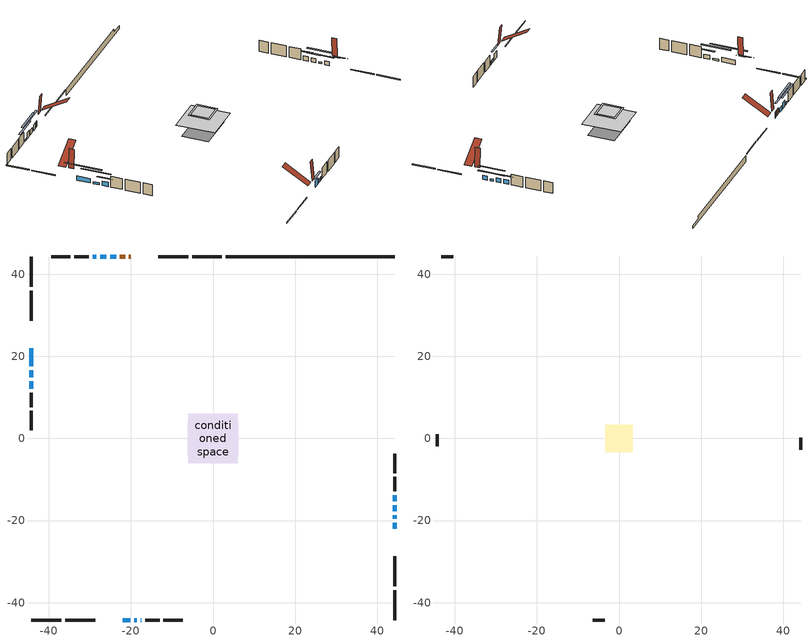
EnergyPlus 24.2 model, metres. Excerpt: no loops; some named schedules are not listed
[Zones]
conditioned space
 floor adiabatic (AdiabaticFloorConstruction): -6.06,-6.06 -6.06,6.06 6.06,6.06 6.06,-6.06 z1.8
 floor foundation (Slab1 construction): -6.13,-4.16 -6.13,4.16 6.13,4.16 6.13,-4.16 z-1.55
 wall outside (RimJoist1 construction): 2.14,44.22 -5.1,44.22 / -44.22,-44.22 -36.97,-44.22 / -44.22,44.22 -44.22,36.97 / 44.22,-44.22 44.22,-36.97 z0.58:0.88
 wall outside (RimJoist2 construction): -6.03,44.22 -13.39,44.22 / -36.04,-44.22 -28.68,-44.22 / -44.22,36.04 -44.22,28.68 / 44.22,-36.04 44.22,-28.68 z0.58:0.88
 wall outside (AdiabaticWallConstruction 1): -20.07,44.22 -20.5,44.22 / -21.43,44.22 -22.67,44.22 z0.58:2.61
 wall outside (AdiabaticWallConstruction): 44.22,-22.01 44.22,-20.48 / -44.22,13.99 -44.22,12.1 / 44.22,-17.74 44.22,-16.21 z0.58:1.95; -23.6,44.22 -25.07,44.22 / -44.22,22.01 -44.22,17.62 / 44.22,-15.29 44.22,-13.82 z0.58:2.04; -25.99,44.22 -27.52,44.22 z0.58:2.61; -22.01,-44.22 -20.16,-44.22 z0.58:2.8; 44.22,-19.55 44.22,-18.67 / -28.44,44.22 -29.33,44.22 / -44.22,16.69 -44.22,14.92 z0.58:1.19; -19.24,-44.22 -18.57,-44.22 / -17.64,-44.22 -17.45,-44.22 z0.58:1.8
 wall outside (Wall1 construction): -30.26,44.22 -33.79,44.22 / -16.52,-44.22 -12.99,-44.22 / -44.22,11.17 -44.22,7.64 / 44.22,-12.89 44.22,-9.36 z0.58:4.24
 wall outside (Wall2 construction): -34.72,44.22 -39.43,44.22 / -12.06,-44.22 -7.35,-44.22 / -44.22,6.71 -44.22,2 / 44.22,-8.43 44.22,-3.72 z0.58:4.24
 wall foundation (FoundationWall1 construction): 3.07,44.22,-1.55 3.07,44.22,0.58 40.11,44.22,0.58 40.11,44.22,-0.56 44.22,44.22,-0.56 44.22,44.22,-1.55
 window (WindowConstruction): 44.22,-22 44.22,-20.48 z0.58:1.95
 window (WindowConstruction 4): -23.6,44.22 -25.06,44.22 z0.58:2.04
 window (WindowConstruction 5): -25.99,44.22 -27.52,44.22 z0.58:2.61
 window (WindowConstruction 6): -44.22,22 -44.22,17.62 z0.58:2.04
 window (WindowConstruction 7): -22,-44.22 -20.16,-44.22 z0.58:2.8
 window (WindowConstruction 10): 44.22,-19.55 44.22,-18.67 z0.58:1.19
 window (WindowConstruction 11): -28.45,44.22 -29.33,44.22 z0.58:1.19
 window (WindowConstruction 12): -44.22,16.69 -44.22,14.92 z0.58:1.19
 window (WindowConstruction 1): -44.22,13.99 -44.22,12.1 z0.58:1.95
 window (WindowConstruction 8): -19.23,-44.22 -18.57,-44.22 z0.58:1.8
 window (WindowConstruction 9): -17.64,-44.22 -17.45,-44.22 z0.58:1.8
 window (WindowConstruction 2): 44.22,-17.74 44.22,-16.21 z0.58:1.95
 window (WindowConstruction 3): 44.22,-15.29 44.22,-13.82 z0.58:2.04
 door (Door): -20.07,44.22 -20.5,44.22 z0.58:2.61
 door (Door 1): -21.43,44.22 -22.67,44.22 z0.58:2.61
 ceiling adiabatic (AdiabaticFloorConstruction): 6.06,-6.06 6.06,6.06 -6.06,6.06 -6.06,-6.06 z1.8
 roof outside (Roof3 construction): -19.14,44.22,4.24 -19.14,43.7,10.46 -17.58,43.7,10.46 -17.58,44.22,4.24; -22.93,-44.22,4.24 -22.93,-43.7,10.46 -24.5,-43.7,10.46 -24.5,-44.22,4.24; -44.22,22.93,4.24 -43.7,22.93,10.46 -43.7,24.5,10.46 -44.22,24.5,4.24; 44.22,-22.93,4.24 43.7,-22.93,10.46 43.7,-24.5,10.46 44.22,-24.5,4.24
attic - vented
 floor to conditioned space (Floor1 construction Reversed): -2.77,-2.77 -2.77,2.77 2.77,2.77 2.77,-2.77 z4.24
 floor to conditioned space (Floor2 construction Reversed): -3.33,-3.33 -3.33,3.33 3.33,3.33 3.33,-3.33 z4.24
 wall outside (Wall3 construction): -40.36,44.22 -43.29,44.22 / -6.42,-44.22 -3.49,-44.22 / -44.22,1.07 -44.22,-1.86 / 44.22,-2.79 44.22,0.14 z0.58:4.24
 roof outside (Roof1 construction): -16.65,44.22,4.24 -16.65,36.17,8.93 -14.32,36.17,8.93 -14.32,44.22,4.24; -25.42,-44.22,4.24 -25.42,-36.17,8.93 -27.75,-36.17,8.93 -27.75,-44.22,4.24; -44.22,25.42,4.24 -36.17,25.42,8.93 -36.17,27.75,8.93 -44.22,27.75,4.24; 44.22,-25.42,4.24 36.17,-25.42,8.93 36.17,-27.75,8.93 44.22,-27.75,4.24
shading: 44.22,-19.06 44.22,-23.43 44.63,-23.43 44.63,-19.06 z3.37; -28.83,44.22 -19.83,44.22 -19.83,44.63 -28.83,44.63 z5.81; -31.29,44.22 -22.22,44.22 -22.22,44.63 -31.29,44.63 z6.38; -44.22,13.85 -44.22,25.78 -44.63,25.78 -44.63,13.85 z5.81; -18.74,-44.22 -23.43,-44.22 -23.43,-44.63 -18.74,-44.63 z4.22; 44.22,-14.9 44.22,-23.32 44.63,-23.32 44.63,-14.9 z4.96; -33.1,44.22 -24.68,44.22 -24.68,44.63 -33.1,44.63 z4.96; -44.22,11.15 -44.22,20.46 -44.63,20.46 -44.63,11.15 z4.96; -44.22,10.68 -44.22,15.41 -44.63,15.41 -44.63,10.68 z3.37; 44.22,-14.79 44.22,-19.16 44.63,-19.16 44.63,-14.79 z3.37; 44.22,-12.4 44.22,-16.71 44.63,-16.71 44.63,-12.4 z3.46
[Building]
Building 1: Terrain=Suburbs
[Site:Location]
Mont Joli AP_QC: Latitude {deg}=48.61; Longitude {deg}=-68.21; Time Zone {hr}=-5; Elevation {m}=52; Keep Site Location Information=Yes
[Site:GroundTemperature:Shallow]
-0.843868, -3.04892, -3.2255, -2.1791, 2.02165, 6.20283, 9.82768, 12.1239, 12.319, 10.4514, 6.91898, 2.86606
[Site:WaterMainsTemperature]
Calculation Method=Schedule; Temperature Schedule=mains temperature schedule
[Material] Roughness=Rough; Thermal Absorptance=0.9
Name | Thickness {m} | Conductivity {W/m-K} | Density {kg/m3} | Specific Heat {J/kg-K} | Solar Absorptance | Visible Absorptance
asphalt or fiberglass shingles | 0.00635 | 0.162714 | 1121.4 | 1465.45 | 0.4 | 0.4
ceiling loosefill ins | 0.0846667 | 0.0480833 | 16.02 | 1046.75 | 0.7 | 0.7
ceiling stud and cavity | 0.1397 | 0.0991714 | 65.682 | 1177.47 | 0.7 | 0.7
ceiling stud and cavity 1 | 0.1397 | 0.0989241 | 65.682 | 1177.47 | 0.7 | 0.7
concrete 4.0 in. | 0.1016 | 1.803125 | 2242.8 | 837.4 | 0.7 | 0.7
concrete 8.0 in. | 0.2032 | 1.803125 | 2242.8 | 837.4 | 0.7 | 0.7
door material | 0.04445 | 0.0451087 | 512.64 | 1214.23 | 0.7 | 0.7
door material 1 | 0.04445 | 0.188738 | 512.64 | 1214.23 | 0.7 | 0.7
exterior vertical ins | 0.00481881 | 0.029427 | 32.04 | 1214.23 | 0.7 | 0.7
floor covering | 0.0127 | 0.0433444 | 54.468 | 1339.84 | 0.6 | 0.6
floor rigid ins; wall rigid ins | 0.512978 | 0.029427 | 32.04 | 1214.23 | 0.7 | 0.7
floor stud and cavity | 0.1397 | 1.75129 | 37.0049 | 1207.88 | 0.7 | 0.7
furniture material conditioned space 1 | 0.1524 | 0.115458 | 640.8 | 1214.23 | 0.6 | 0.6
gypsum board | 0.0127 | 0.160291 | 801 | 837.4 | 0.6 | 0.6
gypsum board 1 | 0.0127 | 0.160291 | 801 | 837.4 | 0.7 | 0.7
osb sheathing 0.5 in. | 0.0127 | 0.115458 | 512.64 | 1214.23 | 0.7 | 0.7
osb sheathing 0.75 in. | 0.01905 | 0.115458 | 512.64 | 1214.23 | 0.7 | 0.7
rim joist stud and cavity | 0.0508 | 0.177588 | 50.32683 | 1063.81 | 0.6 | 0.6
rim joist stud and cavity 1 | 0.0508 | 0.126838 | 50.32683 | 1063.81 | 0.6 | 0.6
roof rigid ins | 0.051816 | 0.029427 | 32.04 | 1214.23 | 0.7 | 0.7
roof stud and cavity | 0.2032 | 0.44426 | 78.34581 | 1123.46 | 0.7 | 0.7
wall stud and cavity | 0.1397 | 0.0988026 | 139.0536 | 1170.24 | 0.7 | 0.7
wall stud and cavity 1 | 0.1397 | 0.0989258 | 139.0536 | 1170.24 | 0.7 | 0.7
wall stud and cavity 2 | 0.0889 | 6.9971 | 50.32683 | 1063.81 | 0.6 | 0.6
wall stud and cavity 3 | 0.0889 | 0.380278 | 52.3479 | 1209.89 | 0.7 | 0.7
wall stud and cavity 4 | 0.0889 | 0.391764 | 83.0341 | 1211.67 | 0.7 | 0.7
wood siding | 0.0254 | 0.102417 | 544.68 | 1172.36 | 0.4 | 0.4
wood siding 1 | 0.00254 | 0.102417 | 544.68 | 1172.36 | 0.4 | 0.4
wood siding 2; wood siding 3; wood siding 4 | 0.0254 | 0.102417 | 544.68 | 1172.36 | 0.7 | 0.7
[WindowMaterial:SimpleGlazingSystem]
Name | U-Factor {W/m2-K} | Solar Heat Gain Coefficient
WindowMaterial | 5.60191 | 0.73
WindowMaterial 1 | 5.69106 | 0.74
WindowMaterial 2 | 5.84096 | 0.77
WindowMaterial 3 | 4.32891 | 0.68
WindowMaterial 4 | 5.97666 | 0.79
WindowMaterial 5 | 6.71083 | 0.75
WindowMaterial 6 | 7.55855 | 0.54
WindowMaterial 7 | 5.3589 | 0.68
[Construction]
AdiabaticFloorConstruction: floor stud and cavity, floor rigid ins, osb sheathing 0.75 in., floor covering
AdiabaticWallConstruction: wood siding 3, wall rigid ins, wall stud and cavity 3, gypsum board
AdiabaticWallConstruction 1: wood siding 4, wall rigid ins, wall stud and cavity 3, gypsum board
Door: door material
Door 1: door material 1
Floor1 construction Reversed: gypsum board, ceiling stud and cavity, ceiling loosefill ins
Floor2 construction Reversed: gypsum board, ceiling stud and cavity 1, ceiling loosefill ins
FoundationWall1 construction: concrete 8.0 in., gypsum board 1
furniture construction conditioned space 1: furniture material conditioned space 1
PartitionWallConstruction: gypsum board, wall stud and cavity 4, gypsum board
RimJoist1 construction: wood siding 2, rim joist stud and cavity
RimJoist2 construction: wood siding 2, rim joist stud and cavity 1
Roof1 construction: asphalt or fiberglass shingles
Roof3 construction: asphalt or fiberglass shingles, roof rigid ins, osb sheathing 0.75 in., roof stud and cavity, gypsum board
Slab1 construction: concrete 4.0 in.
Wall1 construction: wood siding, osb sheathing 0.5 in., wall stud and cavity, gypsum board
Wall2 construction: wood siding, osb sheathing 0.5 in., wall stud and cavity 1, gypsum board
Wall3 construction: wood siding 1, wall stud and cavity 2
WindowConstruction; WindowConstruction 2: WindowMaterial
WindowConstruction 1: WindowMaterial 1
WindowConstruction 10; WindowConstruction 11; WindowConstruction 12: WindowMaterial 7
WindowConstruction 3; WindowConstruction 4; WindowConstruction 6: WindowMaterial 2
WindowConstruction 5: WindowMaterial 3
WindowConstruction 7: WindowMaterial 4
WindowConstruction 8: WindowMaterial 5
WindowConstruction 9: WindowMaterial 6
[Zone] Multiplier=1; Part of Total Floor Area=Yes
Name | Volume {m3}
attic - vented | 54.5456
conditioned space | 589.2
[Space]
Name | Zone | Volume {m3}
attic - vented 1 | attic - vented | 54.5456
conditioned space 1 | conditioned space | 589.2
[ZoneInfiltration:EffectiveLeakageArea]
infil attic - vented 1: Zone or Space=attic - vented 1; Schedule=Always On Discrete; Effective Air Leakage Area {cm2}=2608.7; Stack Coefficient=0.000580835; Wind Coefficient=1.62834e-05
[ZoneMixing]
whole house fan mix: Zone or Space=attic - vented; Schedule=Always On Continuous; Design Flow Rate Calculation Method=Flow/Zone; Design Flow Rate {m3/s}=0; Source Zone or Space=conditioned space
[SurfaceProperty:ExposedFoundationPerimeter]
Slab1: Exposed Perimeter Calculation Method=TotalExposedPerimeter; Total Exposed Perimeter {m}=41.148
[InternalMass] Zone or ZoneList=conditioned space; Space or SpaceList=conditioned space 1
Name | Construction | Surface Area {m2}
furniture mass conditioned space 1 | furniture construction conditioned space 1 | 99.5597
partition wall mass | PartitionWallConstruction | 248.899
[Lights]
interior lighting: Zone or ZoneList or Space or SpaceList=conditioned space 1; Schedule=interior lighting schedule; Design Level Calculation Method=LightingLevel; Lighting Level {W}=343.2; Return Air Fraction=0; Fraction Radiant=0.6; Fraction Visible=0.2; Fraction Replaceable=1
[People]
occupants: Zone or ZoneList or Space or SpaceList=conditioned space 1; Number of People Schedule=occupants schedule; Number of People Calculation Method=People; Number of People=3; Fraction Radiant=0.314171; Sensible Heat Fraction=0.56303; Activity Level Schedule=occupants activity schedule; Carbon Dioxide Generation Rate {m3/s-W}=0; Enable ASHRAE 55 Comfort Warnings=No; Mean Radiant Temperature Calculation Type=EnclosureAveraged
[ElectricEquipment] Zone or ZoneList or Space or SpaceList=conditioned space 1; Design Level Calculation Method=EquipmentLevel
Name | Schedule | Design Level {W} | Fraction Latent | Fraction Radiant | Fraction Lost
clothes dryer | clothes dryer schedule | 140.772 | 0.015 | 0.081 | 0.85
clothes washer | clothes washer schedule | 32.1985 | 0.03 | 0.162 | 0.7
cooking range | cooking range schedule | 215.147 | 0.08 | 0.432 | 0.2
dishwasher | dishwasher schedule | 66.8632 | 0.3 | 0.18 | 0.4
fridge | fridge schedule | 72.9452 | 0 | 0.6 | 0
mech vent house fan | mech vent house fan schedule | 0.95 | 0 | 0 | 1
mech vent house fan cfis | mech vent house fan cfis schedule | 0 | 0 | 0 | 0
misc plug loads | misc plug loads schedule | 494.7 | 0.045 | 0.513 | 0.1
whole house fan | Always On Discrete | 0 | 0 | 0 | 1
[OtherEquipment] Zone or ZoneList or Space or SpaceList=conditioned space 1; Design Level Calculation Method=EquipmentLevel
Name | Fuel Type | Schedule | Design Level {W} | Fraction Latent | Fraction Radiant | Fraction Lost
clothes dryer 1 | Electricity | clothes dryer schedule | 0 | 0.015 | 0.081 | 0.85
cooking range 1 | Electricity | cooking range schedule | 0 | 0.08 | 0.432 | 0.2
general water use latent | None | general water use schedule | 62.594 | 1 | 0 | 0
general water use sensible | None | general water use schedule | -61.6891 | 0 | 0.6 | 0
mech vent house fan latent load | None | Always On Discrete | 0 | 1 | 0 | 0
mech vent house fan sensible load | None | Always On Discrete | 0 | 0 | 0 | 0
water heater energy adjustment1 | Electricity | Always On Discrete | 0.01 | 0 | 0 | 1
[ZoneInfiltration:DesignFlowRate] Zone or ZoneList or Space or SpaceList=conditioned space 1; Schedule=Always On Discrete; Design Flow Rate Calculation Method=Flow/Zone; Design Flow Rate {m3/s}=0
infil flow; natural vent flow; whole house fan flow
[ZoneControl:Thermostat]
conditioned space Thermostat: Zone or ZoneList=conditioned space; Control Type Schedule=conditioned space Thermostat Schedule; Control 1=conditioned space temperature setpoint; Temperature Difference Between Cutout And Setpoint {deltaC}=0
[ZoneHVAC:Baseboard:Convective:Electric]
electric baseboard: Availability Schedule=Always On Discrete; Heating Design Capacity {W}=23937.8; Efficiency=1
[AirLoopHVAC:UnitarySystem]
unit heater unitary system: Control Type=Load; Controlling Zone or Thermostat Location=conditioned space; Dehumidification Control Type=None; Availability Schedule=Always On Discrete; Supply Fan=unit heater supply fan; Fan Placement=BlowThrough; Supply Air Fan Operating Mode Schedule=unit heater auto fan schedule; Heating Coil=unit heater htg coil; DX Heating Coil Sizing Ratio=1; Use DOAS DX Cooling Coil=No; Minimum Supply Air Temperature {C}=2; Latent Load Control=SensibleOnlyLoadControl; Cooling Supply Air Flow Rate Method=None; Heating Supply Air Flow Rate Method=SupplyAirFlowRate; Heating Supply Air Flow Rate {m3/s}=0.00141584; No Load Supply Air Flow Rate Method=SupplyAirFlowRate; No Load Supply Air Flow Rate {m3/s}=0; No Load Supply Air Flow Rate Control Set To Low Speed=Yes; Maximum Supply Air Temperature {C}=48.8889; Maximum Outdoor Dry-Bulb Temperature for Supplemental Heater Operation {C}=21; Ancillary On-Cycle Electric Power {W}=0; Ancillary Off-Cycle Electric Power {W}=0
[Fan:SystemModel]
unit heater supply fan: Availability Schedule=Always On Discrete; Design Maximum Air Flow Rate {m3/s}=0.00141584; Speed Control Method=Discrete; Electric Power Minimum Flow Rate Fraction=0.2; Design Pressure Rise {Pa}=500; Motor Efficiency=1; Motor In Air Stream Fraction=1; Design Electric Power Consumption {W}=Autosize; Design Power Sizing Method=PowerPerFlow; Electric Power Per Unit Flow Rate {W/(m3/s)}=1e-06; Electric Power Per Unit Flow Rate Per Unit Pressure {W/((m3/s)-Pa)}=1.66667; Fan Total Efficiency=0.7; Motor Loss Radiative Fraction=0; Number of Speeds=1; Speed Flow Fraction 1=1; Speed Electric Power Fraction 1=1
[Coil:Heating:Fuel]
unit heater htg coil: Availability Schedule=Always On Discrete; Fuel Type=OtherFuel1; Burner Efficiency=0.3; Nominal Capacity {W}=0.293071; On Cycle Parasitic Electric Load {W}=0; Off Cycle Parasitic Fuel Load {W}=0
[Zone equipment]
conditioned space: electric baseboard, unit heater unitary system
[Foundation:Kiva]
Foundation Kiva 1: Initial Indoor Air Temperature {C}=18; Wall Height Above Grade {m}=0.580004; Wall Depth Below Slab {m}=0.2032; Custom Block Material Name 1=exterior vertical ins; Custom Block Depth 1 {m}=2.13; Custom Block X Position 1 {m}=0.2159; Custom Block Z Position 1 {m}=0
[Foundation:Kiva:Settings]
Soil Conductivity {W/m-K}=0.849921; Soil Density {kg/m3}=1842.3; Soil Specific Heat {J/kg-K}=418.7; Ground Solar Absorptivity=0.9; Ground Thermal Absorptivity=0.9; Ground Surface Roughness {m}=0.03; Far-Field Width {m}=40; Deep-Ground Boundary Condition=ZeroFlux; Deep-Ground Depth {m}=40; Minimum Cell Dimension {m}=0.2; Maximum Cell Growth Coefficient=3; Simulation Timestep=Timestep
[Exterior:Lights]
exterior lighting: Schedule=exterior lighting schedule; Design Level {W}=75.6
[EnergyManagementSystem:GlobalVariable]
infil_program_Qfan
infil_program_Qinf
natural_vent_program_Qnv
natural_vent_program_Qwhf
[EnergyManagementSystem:Sensor]
Name | Output:Variable or Output:Meter Index Key | Output:Variable or Output:Meter
airflow_gain | infil flow | Infiltration Sensible Heat Gain Energy
airflow_gain_1 | natural vent flow | Infiltration Sensible Heat Gain Energy
airflow_gain_2 | whole house fan flow | Infiltration Sensible Heat Gain Energy
airflow_loss | infil flow | Infiltration Sensible Heat Loss Energy
airflow_loss_1 | natural vent flow | Infiltration Sensible Heat Loss Energy
airflow_loss_2 | whole house fan flow | Infiltration Sensible Heat Loss Energy
clg_load_cond |  | Cooling:EnergyTransfer:Zone:CONDITIONED SPACE
clg_sp_s; clg_sp_s_1 | cooling setpoint | Schedule Value
clothes_dryer_exhaust_0_sch_s | clothes dryer exhaust 0 schedule | Schedule Value
conditioned_space_clg_unmet_s | conditioned space | Zone Cooling Setpoint Not Met Time
conditioned_space_htg_unmet_s | conditioned space | Zone Heating Setpoint Not Met Time
cool_season | cooling season schedule | Schedule Value
fridge_tin_s | conditioned space | Zone Mean Air Temperature
htg_load_cond |  | Heating:EnergyTransfer:Zone:CONDITIONED SPACE
htg_sp_s; htg_sp_s_1 | heating setpoint | Schedule Value
ig_ee_conv | clothes dryer | Electric Equipment Convective Heating Energy
ig_ee_conv_2 | cooking range | Electric Equipment Convective Heating Energy
ig_ee_conv_4 | fridge | Electric Equipment Convective Heating Energy
ig_ee_conv_5 | misc plug loads | Electric Equipment Convective Heating Energy
ig_ee_conv_6 | whole house fan | Electric Equipment Convective Heating Energy
ig_ee_rad | clothes dryer | Electric Equipment Radiant Heating Energy
ig_ee_rad_2 | cooking range | Electric Equipment Radiant Heating Energy
ig_ee_rad_4 | fridge | Electric Equipment Radiant Heating Energy
ig_ee_rad_5 | misc plug loads | Electric Equipment Radiant Heating Energy
ig_ee_rad_6 | whole house fan | Electric Equipment Radiant Heating Energy
ig_lgt_conv | interior lighting | Lights Convective Heating Energy
ig_lgt_rad | interior lighting | Lights Radiant Heating Energy
ig_lgt_vis | interior lighting | Lights Visible Radiation Heating Energy
ig_oe_conv | clothes dryer 1 | Other Equipment Convective Heating Energy
ig_oe_conv_1 | cooking range 1 | Other Equipment Convective Heating Energy
ig_oe_conv_2 | general water use latent | Other Equipment Convective Heating Energy
ig_oe_conv_3 | general water use sensible | Other Equipment Convective Heating Energy
ig_oe_conv_4 | water heater energy adjustment1 | Other Equipment Convective Heating Energy
ig_oe_rad | clothes dryer 1 | Other Equipment Radiant Heating Energy
ig_oe_rad_1 | cooking range 1 | Other Equipment Radiant Heating Energy
ig_oe_rad_2 | general water use latent | Other Equipment Radiant Heating Energy
ig_oe_rad_3 | general water use sensible | Other Equipment Radiant Heating Energy
ig_oe_rad_4 | water heater energy adjustment1 | Other Equipment Radiant Heating Energy
ig_ppl_conv | occupants | People Convective Heating Energy
ig_ppl_rad | occupants | People Radiant Heating Energy
im_conv | furniture mass conditioned space 1 | Surface Inside Face Convection Heat Gain Energy
im_conv_1 | partition wall mass | Surface Inside Face Convection Heat Gain Energy
im_ig | furniture mass conditioned space 1 | Surface Inside Face Internal Gains Radiation Heat Gain Energy
im_ig_1 | partition wall mass | Surface Inside Face Internal Gains Radiation Heat Gain Energy
im_lgt | furniture mass conditioned space 1 | Surface Inside Face Lights Radiation Heat Gain Energy
im_lgt_1 | partition wall mass | Surface Inside Face Lights Radiation Heat Gain Energy
im_sol | furniture mass conditioned space 1 | Surface Inside Face Solar Radiation Heat Gain Energy
im_sol_1 | partition wall mass | Surface Inside Face Solar Radiation Heat Gain Energy
im_surf | furniture mass conditioned space 1 | Surface Inside Face Net Surface Thermal Radiation Heat Gain Energy
im_surf_1 | partition wall mass | Surface Inside Face Net Surface Thermal Radiation Heat Gain Energy
mv_conv | mech vent house fan | Electric Equipment Convective Heating Energy
mv_conv_1 | mech vent house fan cfis | Electric Equipment Convective Heating Energy
mv_conv_2 | mech vent house fan latent load | Other Equipment Convective Heating Energy
mv_conv_3 | mech vent house fan sensible load | Other Equipment Convective Heating Energy
mv_rad | mech vent house fan | Electric Equipment Radiant Heating Energy
mv_rad_1 | mech vent house fan cfis | Electric Equipment Radiant Heating Energy
mv_rad_2 | mech vent house fan latent load | Other Equipment Radiant Heating Energy
mv_rad_3 | mech vent house fan sensible load | Other Equipment Radiant Heating Energy
natural_vent_s | natural vent schedule | Schedule Value
out_pb_s |  | Site Outdoor Air Barometric Pressure
out_wt_s |  | Site Outdoor Air Humidity Ratio
site_vw_s |  | Site Wind Speed
ss_back_out | Window1 | Surface Window Shortwave from Zone Back Out Window Heat Transfer Rate
ss_back_out_1 | Window10 | Surface Window Shortwave from Zone Back Out Window Heat Transfer Rate
ss_back_out_10 | Window6 | Surface Window Shortwave from Zone Back Out Window Heat Transfer Rate
ss_back_out_11 | Window7 | Surface Window Shortwave from Zone Back Out Window Heat Transfer Rate
ss_back_out_12 | Window9 | Surface Window Shortwave from Zone Back Out Window Heat Transfer Rate
ss_back_out_2 | Window11 | Surface Window Shortwave from Zone Back Out Window Heat Transfer Rate
ss_back_out_3 | Window12 | Surface Window Shortwave from Zone Back Out Window Heat Transfer Rate
ss_back_out_4 | Window15 | Surface Window Shortwave from Zone Back Out Window Heat Transfer Rate
ss_back_out_5 | Window16 | Surface Window Shortwave from Zone Back Out Window Heat Transfer Rate
ss_back_out_6 | Window17 | Surface Window Shortwave from Zone Back Out Window Heat Transfer Rate
ss_back_out_7 | Window18 | Surface Window Shortwave from Zone Back Out Window Heat Transfer Rate
ss_back_out_8 | Window3 | Surface Window Shortwave from Zone Back Out Window Heat Transfer Rate
ss_back_out_9 | Window5 | Surface Window Shortwave from Zone Back Out Window Heat Transfer Rate
ss_conv | Door1 | Surface Inside Face Convection Heat Gain Energy
ss_conv_1 | Door2 | Surface Inside Face Convection Heat Gain Energy
ss_conv_10 | Window3 | Surface Inside Face Convection Heat Gain Energy
ss_conv_11 | Window5 | Surface Inside Face Convection Heat Gain Energy
ss_conv_12 | Window6 | Surface Inside Face Convection Heat Gain Energy
ss_conv_13 | Window7 | Surface Inside Face Convection Heat Gain Energy
ss_conv_14 | Window9 | Surface Inside Face Convection Heat Gain Energy
ss_conv_2 | Window1 | Surface Inside Face Convection Heat Gain Energy
ss_conv_3 | Window10 | Surface Inside Face Convection Heat Gain Energy
ss_conv_4 | Window11 | Surface Inside Face Convection Heat Gain Energy
ss_conv_5 | Window12 | Surface Inside Face Convection Heat Gain Energy
ss_conv_6 | Window15 | Surface Inside Face Convection Heat Gain Energy
ss_conv_7 | Window16 | Surface Inside Face Convection Heat Gain Energy
ss_conv_8 | Window17 | Surface Inside Face Convection Heat Gain Energy
ss_conv_9 | Window18 | Surface Inside Face Convection Heat Gain Energy
ss_ig | Door1 | Surface Inside Face Internal Gains Radiation Heat Gain Energy
ss_ig_1 | Door2 | Surface Inside Face Internal Gains Radiation Heat Gain Energy
ss_ig_10 | Window3 | Surface Inside Face Internal Gains Radiation Heat Gain Energy
ss_ig_11 | Window5 | Surface Inside Face Internal Gains Radiation Heat Gain Energy
ss_ig_12 | Window6 | Surface Inside Face Internal Gains Radiation Heat Gain Energy
ss_ig_13 | Window7 | Surface Inside Face Internal Gains Radiation Heat Gain Energy
ss_ig_14 | Window9 | Surface Inside Face Internal Gains Radiation Heat Gain Energy
ss_ig_2 | Window1 | Surface Inside Face Internal Gains Radiation Heat Gain Energy
ss_ig_3 | Window10 | Surface Inside Face Internal Gains Radiation Heat Gain Energy
ss_ig_4 | Window11 | Surface Inside Face Internal Gains Radiation Heat Gain Energy
ss_ig_5 | Window12 | Surface Inside Face Internal Gains Radiation Heat Gain Energy
ss_ig_6 | Window15 | Surface Inside Face Internal Gains Radiation Heat Gain Energy
ss_ig_7 | Window16 | Surface Inside Face Internal Gains Radiation Heat Gain Energy
ss_ig_8 | Window17 | Surface Inside Face Internal Gains Radiation Heat Gain Energy
ss_ig_9 | Window18 | Surface Inside Face Internal Gains Radiation Heat Gain Energy
ss_lgt | Door1 | Surface Inside Face Lights Radiation Heat Gain Energy
ss_lgt_1 | Door2 | Surface Inside Face Lights Radiation Heat Gain Energy
